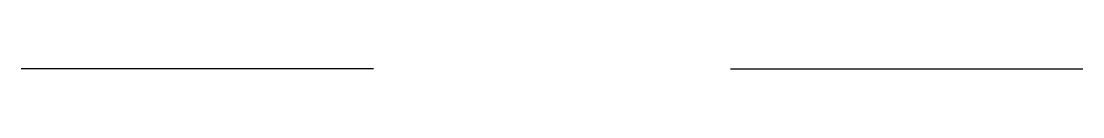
# Model space of a CAD drawing. Header units: metres. Extents: x -12.1 to 12.1, y 0 to 0.
import ezdxf

# ---------------------------------------------------------------- set-up
doc = ezdxf.new("R2010")
doc.units = ezdxf.units.M
doc.layers.add('cableb1', color=18, linetype='Continuous', true_color=0x000000)

msp = doc.modelspace()

# ---------------------------------------------------------------- linework, layer by layer
at = {"layer": 'cableb1', "color": 2, "true_color": 0xffff00}
for p, q in [((4.9, 0, -2.377), (11.791, 0, -3.606)), ((5.081, 0, -0.893), (12.065, 0, -1.355)), ((-5.081, 0, -0.893), (-12.065, 0, -1.355)), ((-4.9, 0, -2.377), (-11.791, 0, -3.606)), ((-4.556, 0, -3.831), (-11.27, 0, -5.814)), ((-4.054, 0, -5.239), (-10.508, 0, -7.95)), ((4.054, 0, -5.239), (10.508, 0, -7.95)), ((4.556, 0, -3.831), (11.27, 0, -5.814))]:
    msp.add_line(p, q, dxfattribs=at)

doc.saveas('drawing.dxf')
